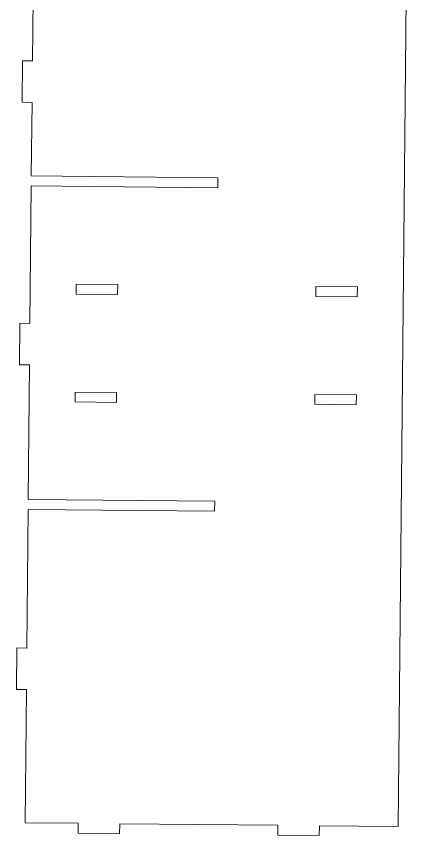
# Model space of a CAD drawing. Header units: millimetres. Extents: x -3054 to 6139, y -2443 to 3159.
# Drawn here: x 1968 to 2444, y -476 to 512 of the extents above; entities that cross this region are included whole.
import ezdxf

# ---------------------------------------------------------------- set-up
doc = ezdxf.new("R2010")
doc.units = ezdxf.units.MM

msp = doc.modelspace()

# ---------------------------------------------------------------- linework, layer by layer
at = {"color": 7, "linetype": 'Continuous', "lineweight": 15}
for p, q in [((2443.54, 1083.22), (2428.51, -464.71)), ((1989.78, 697.6), (1987.46, 458.43)), ((1974.97, 408.55), (1975.46, 458.55)), ((1987.46, 458.43), (1975.46, 458.55)), ((1986.97, 408.43), (1974.97, 408.55)), ((1986.97, 408.43), (1986.11, 319.62)), ((1986.11, 319.62), (2211.1, 317.44)), ((2210.98, 305.44), (2211.1, 317.44)), ((1985.99, 307.62), (1984.38, 141.93)), ((1985.99, 307.62), (2210.98, 305.44)), ((2040.3, 189.09), (2040.18, 177.09)), ((2090.29, 188.6), (2040.3, 189.09)), ((2090.18, 176.61), (2090.29, 188.6)), ((2329.38, 186.28), (2329.26, 174.28)), ((2379.37, 185.8), (2329.38, 186.28)), ((2379.26, 173.8), (2379.37, 185.8)), ((2040.18, 177.09), (2090.18, 176.61)), ((2329.26, 174.28), (2379.26, 173.8)), ((1971.9, 92.05), (1972.38, 142.05)), ((1984.38, 141.93), (1972.38, 142.05)), ((1983.9, 91.93), (1971.9, 92.05)), ((1983.9, 91.93), (1982.32, -70.36)), ((2039.03, 59.1), (2038.92, 47.1)), ((2089.03, 58.61), (2039.03, 59.1)), ((2088.91, 46.61), (2089.03, 58.61)), ((2328.11, 56.29), (2328, 44.29)), ((2378.11, 55.8), (2328.11, 56.29)), ((2378, 43.8), (2378.11, 55.8)), ((2038.92, 47.1), (2088.91, 46.61)), ((2328, 44.29), (2378, 43.8)), ((1982.32, -70.36), (2207.31, -72.54)), ((2207.19, -84.54), (2207.31, -72.54)), ((1982.2, -82.36), (1980.58, -249.58)), ((1982.2, -82.36), (2207.19, -84.54)), ((1968.1, -299.46), (1968.58, -249.47)), ((1980.58, -249.58), (1968.58, -249.47)), ((1980.1, -299.58), (1968.1, -299.46)), ((1980.1, -299.58), (1978.53, -460.34)), ((2042.72, -460.96), (1978.53, -460.34)), ((2042.72, -460.96), (2042.6, -472.96)), ((2092.6, -473.45), (2092.72, -461.45)), ((2283.46, -463.3), (2092.72, -461.45)), ((2283.46, -463.3), (2283.35, -475.3)), ((2333.35, -475.79), (2333.46, -463.79)), ((2428.51, -464.71), (2333.46, -463.79)), ((2042.6, -472.96), (2092.6, -473.45)), ((2283.35, -475.3), (2333.35, -475.79))]:
    msp.add_line(p, q, dxfattribs=at)

doc.saveas('drawing.dxf')
